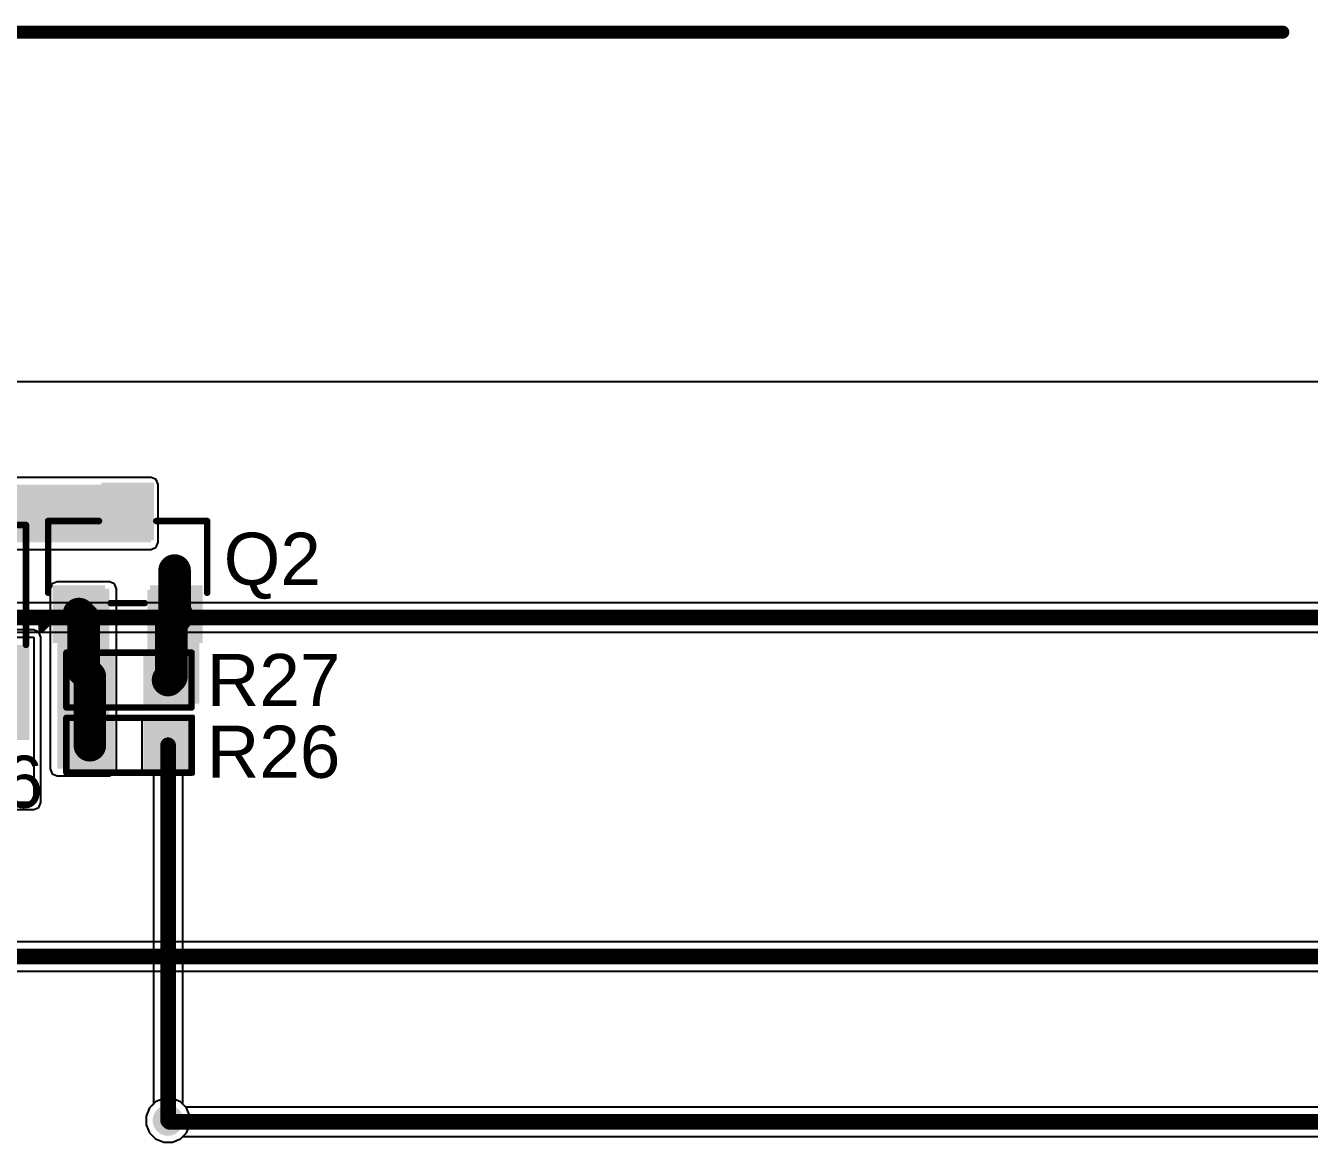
# Model space of a CAD drawing. Header units: millimetres. Extents: x -0.34 to 5.78, y -0.39 to 4.37.
# Drawn here: x 1.196 to 2.181, y 3.476 to 4.333 of the extents above; entities that cross this region are included whole.
import ezdxf

# ---------------------------------------------------------------- set-up
doc = ezdxf.new("R2010")
doc.units = ezdxf.units.MM
doc.header["$MEASUREMENT"] = 0
for name, color, linetype in [('BottomLayer', 5, 'Continuous'), ('BottomSolder', 6, 'Continuous'), ('Mechanical1', 6, 'Continuous'), ('TopLayer', 1, 'Continuous'), ('TopOverlay', 2, 'Continuous'), ('TopPaste', 8, 'Continuous'), ('TopSolder', 216, 'Continuous'), ('ViaHoleLayer', 16, 'Continuous')]:
    doc.layers.add(name, color=color, linetype=linetype)
doc.styles.add('Arial', font='', dxfattribs={"height": 0.2})
doc.styles.get('Arial').set_extended_font_data('Arial')

# ---------------------------------------------------------------- blocks, each defined once
blk = doc.blocks.new('R___0603_44')
at = {"layer": 'TopLayer'}
for points in [[(-0.015, 0.0175), (-0.015, -0.0175), (-0.045, -0.0175), (-0.045, 0.0175)], [(0.045, 0.0175), (0.045, -0.0175), (0.015, -0.0175), (0.015, 0.0175)]]:
    blk.add_hatch(color=1, dxfattribs=at).paths.add_polyline_path(points)
at = {"layer": 'TopPaste'}
for points in [[(-0.015, 0.0175), (-0.015, -0.0175), (-0.045, -0.0175), (-0.045, 0.0175)], [(0.045, 0.0175), (0.045, -0.0175), (0.015, -0.0175), (0.015, 0.0175)]]:
    blk.add_hatch(color=8, dxfattribs=at).paths.add_polyline_path(points)
at = {"layer": 'TopSolder'}
for points in [[(-0.011, 0.0215), (-0.011, -0.0215), (-0.049, -0.0215), (-0.049, 0.0215)], [(0.049, 0.0215), (0.049, -0.0215), (0.011, -0.0215), (0.011, 0.0215)]]:
    blk.add_hatch(color=216, dxfattribs=at).paths.add_polyline_path(points)
at = {"layer": 'TopOverlay', "const_width": 0.005}
for points in [[(0.048, 0.021), (-0.048, 0.021)], [(-0.048, 0.021), (-0.048, -0.021)], [(0.048, 0.021), (0.048, -0.021)], [(0.048, -0.021), (-0.048, -0.021)]]:
    blk.add_lwpolyline(points, dxfattribs=at)
at = {"layer": 'TopOverlay', "const_width": 0.0025}
for points in [[(-0.04925, 0.021, 1), (-0.04675, 0.021, 1)], [(-0.04925, 0.021, 1), (-0.04675, 0.021, 1)], [(0.04675, 0.021, 1), (0.04925, 0.021, 1)], [(0.04675, 0.021, 1), (0.04925, 0.021, 1)], [(-0.04925, -0.021, 1), (-0.04675, -0.021, 1)], [(-0.04925, -0.021, 1), (-0.04675, -0.021, 1)], [(0.04675, -0.021, 1), (0.04925, -0.021, 1)], [(0.04675, -0.021, 1), (0.04925, -0.021, 1)]]:
    blk.add_lwpolyline(points, format="xyb", close=True, dxfattribs=at)
blk = doc.blocks.new('R___0603_45')
at = {"layer": 'TopLayer'}
for points in [[(-0.015, 0.0175), (-0.015, -0.0175), (-0.045, -0.0175), (-0.045, 0.0175)], [(0.045, 0.0175), (0.045, -0.0175), (0.015, -0.0175), (0.015, 0.0175)]]:
    blk.add_hatch(color=1, dxfattribs=at).paths.add_polyline_path(points)
at = {"layer": 'TopPaste'}
for points in [[(-0.015, 0.0175), (-0.015, -0.0175), (-0.045, -0.0175), (-0.045, 0.0175)], [(0.045, 0.0175), (0.045, -0.0175), (0.015, -0.0175), (0.015, 0.0175)]]:
    blk.add_hatch(color=8, dxfattribs=at).paths.add_polyline_path(points)
at = {"layer": 'TopSolder'}
for points in [[(-0.011, 0.0215), (-0.011, -0.0215), (-0.049, -0.0215), (-0.049, 0.0215)], [(0.049, 0.0215), (0.049, -0.0215), (0.011, -0.0215), (0.011, 0.0215)]]:
    blk.add_hatch(color=216, dxfattribs=at).paths.add_polyline_path(points)
at = {"layer": 'TopOverlay', "const_width": 0.005}
for points in [[(-0.048, 0.021), (-0.048, -0.021)], [(0.048, 0.021), (-0.048, 0.021)], [(0.048, 0.021), (0.048, -0.021)], [(0.048, -0.021), (-0.048, -0.021)]]:
    blk.add_lwpolyline(points, dxfattribs=at)
at = {"layer": 'TopOverlay', "const_width": 0.0025}
for points in [[(-0.04925, 0.021, 1), (-0.04675, 0.021, 1)], [(-0.04925, 0.021, 1), (-0.04675, 0.021, 1)], [(0.04675, 0.021, 1), (0.04925, 0.021, 1)], [(0.04675, 0.021, 1), (0.04925, 0.021, 1)], [(-0.04925, -0.021, 1), (-0.04675, -0.021, 1)], [(-0.04925, -0.021, 1), (-0.04675, -0.021, 1)], [(0.04675, -0.021, 1), (0.04925, -0.021, 1)], [(0.04675, -0.021, 1), (0.04925, -0.021, 1)]]:
    blk.add_lwpolyline(points, format="xyb", close=True, dxfattribs=at)
blk = doc.blocks.new('SOT_23_71')
at = {"layer": 'TopLayer'}
for points in [[(-0.01614, 0.05748), (0.01614, 0.05748), (0.01614, 0.02126), (-0.01614, 0.02126)], [(-0.05354, -0.02126), (-0.02126, -0.02126), (-0.02126, -0.05748), (-0.05354, -0.05748)], [(0.02126, -0.02126), (0.05354, -0.02126), (0.05354, -0.05748), (0.02126, -0.05748)]]:
    blk.add_hatch(color=1, dxfattribs=at).paths.add_polyline_path(points)
at = {"layer": 'TopPaste'}
for points in [[(-0.01614, 0.05748), (0.01614, 0.05748), (0.01614, 0.02126), (-0.01614, 0.02126)], [(-0.05354, -0.02126), (-0.02126, -0.02126), (-0.02126, -0.05748), (-0.05354, -0.05748)], [(0.02126, -0.02126), (0.05354, -0.02126), (0.05354, -0.05748), (0.02126, -0.05748)]]:
    blk.add_hatch(color=8, dxfattribs=at).paths.add_polyline_path(points)
at = {"layer": 'TopSolder'}
for points in [[(-0.02014, 0.06148), (0.02014, 0.06148), (0.02014, 0.01726), (-0.02014, 0.01726)], [(-0.05754, -0.01726), (-0.01726, -0.01726), (-0.01726, -0.06148), (-0.05754, -0.06148)], [(0.01726, -0.01726), (0.05754, -0.01726), (0.05754, -0.06148), (0.01726, -0.06148)]]:
    blk.add_hatch(color=216, dxfattribs=at).paths.add_polyline_path(points)
at = {"layer": 'TopOverlay', "const_width": 0.005}
for points in [[(-0.061, -0.023), (-0.061, 0.032)], [(-0.061, 0.032), (-0.022, 0.032)], [(0.022, 0.032), (0.061, 0.032)], [(0.061, -0.023), (0.061, 0.032)], [(-0.013, -0.031), (0.013, -0.031)], [(-0.066, -0.041), (-0.061, -0.046)], [(-0.066, -0.051), (-0.066, -0.041)], [(-0.066, -0.051), (-0.061, -0.046)]]:
    blk.add_lwpolyline(points, dxfattribs=at)
at = {"layer": 'TopOverlay', "const_width": 0.0025}
for points in [[(-0.06225, 0.032, 1), (-0.05975, 0.032, 1)], [(-0.06225, 0.032, 1), (-0.05975, 0.032, 1)], [(-0.02325, 0.032, 1), (-0.02075, 0.032, 1)], [(0.02075, 0.032, 1), (0.02325, 0.032, 1)], [(0.05975, 0.032, 1), (0.06225, 0.032, 1)], [(0.05975, 0.032, 1), (0.06225, 0.032, 1)], [(-0.06225, -0.023, 1), (-0.05975, -0.023, 1)], [(-0.01425, -0.031, 1), (-0.01175, -0.031, 1)], [(0.01175, -0.031, 1), (0.01425, -0.031, 1)], [(0.05975, -0.023, 1), (0.06225, -0.023, 1)], [(-0.06725, -0.041, 1), (-0.06475, -0.041, 1)], [(-0.06725, -0.041, 1), (-0.06475, -0.041, 1)], [(-0.06725, -0.051, 1), (-0.06475, -0.051, 1)], [(-0.06725, -0.051, 1), (-0.06475, -0.051, 1)], [(-0.06225, -0.046, 1), (-0.05975, -0.046, 1)], [(-0.06225, -0.046, 1), (-0.05975, -0.046, 1)]]:
    blk.add_lwpolyline(points, format="xyb", close=True, dxfattribs=at)
blk = doc.blocks.new('SOD_123_94')
at = {"layer": 'TopLayer'}
for points in [[(-0.04331, 0.01772), (-0.04331, -0.01772), (-0.08071, -0.01772), (-0.08071, 0.01772)], [(0.08071, 0.01772), (0.08071, -0.01772), (0.04331, -0.01772), (0.04331, 0.01772)]]:
    blk.add_hatch(color=1, dxfattribs=at).paths.add_polyline_path(points)
at = {"layer": 'TopOverlay'}
for points in [[(0.038, 0.02), (0.111, 0.02), (0.111, 0.0315), (0.038, 0.0315)], [(0.08346, -0.031), (0.111, -0.031), (0.111, 0.031), (0.08346, 0.031)], [(0.038, -0.0315), (0.111, -0.0315), (0.111, -0.02), (0.038, -0.02)]]:
    blk.add_hatch(color=2, dxfattribs=at).paths.add_polyline_path(points)
at = {"layer": 'TopPaste'}
for points in [[(-0.04331, 0.01772), (-0.04331, -0.01772), (-0.08071, -0.01772), (-0.08071, 0.01772)], [(0.08071, 0.01772), (0.08071, -0.01772), (0.04331, -0.01772), (0.04331, 0.01772)]]:
    blk.add_hatch(color=8, dxfattribs=at).paths.add_polyline_path(points)
at = {"layer": 'TopSolder'}
for points in [[(-0.03931, 0.02172), (-0.03931, -0.02172), (-0.08471, -0.02172), (-0.08471, 0.02172)], [(0.08471, 0.02172), (0.08471, -0.02172), (0.03931, -0.02172), (0.03931, 0.02172)]]:
    blk.add_hatch(color=216, dxfattribs=at).paths.add_polyline_path(points)
at = {"layer": 'TopOverlay', "const_width": 0.005}
for points in [[(0.038, 0.029), (-0.054, 0.029)], [(-0.054, 0.023), (-0.054, 0.029)], [(-0.054, -0.029), (-0.054, -0.023)], [(0.038, -0.029), (-0.054, -0.029)]]:
    blk.add_lwpolyline(points, dxfattribs=at)
at = {"layer": 'TopOverlay', "const_width": 0.0025}
for points in [[(-0.05525, 0.029, 1), (-0.05275, 0.029, 1)], [(-0.05525, 0.029, 1), (-0.05275, 0.029, 1)], [(0.03675, 0.029, 1), (0.03925, 0.029, 1)], [(-0.05525, 0.023, 1), (-0.05275, 0.023, 1)], [(-0.05525, -0.023, 1), (-0.05275, -0.023, 1)], [(-0.05525, -0.029, 1), (-0.05275, -0.029, 1)], [(-0.05525, -0.029, 1), (-0.05275, -0.029, 1)], [(0.03675, -0.029, 1), (0.03925, -0.029, 1)]]:
    blk.add_lwpolyline(points, format="xyb", close=True, dxfattribs=at)

msp = doc.modelspace()

# ---------------------------------------------------------------- hatches: boundary and pattern name
at = {"layer": 'BottomLayer'}
h = msp.add_hatch(color=5, dxfattribs=at)
edge = h.paths.add_edge_path()
edge.add_arc((1.31, 3.915), 0.01181, 0, 360)
h = msp.add_hatch(color=5, dxfattribs=at)
edge = h.paths.add_edge_path()
edge.add_arc((1.305, 3.49319), 0.01181, 0, 360)
at = {"layer": 'BottomSolder'}
h = msp.add_hatch(color=6, dxfattribs=at)
edge = h.paths.add_edge_path()
edge.add_arc((1.31, 3.915), 0.00991, 0, 360)
h = msp.add_hatch(color=6, dxfattribs=at)
edge = h.paths.add_edge_path()
edge.add_arc((1.305, 3.49319), 0.00991, 0, 360)
at = {"layer": 'TopLayer'}
for points in [[(1.292, 3.93669), (1.292, 3.981), (1.149, 3.981), (1.149, 3.93669)], [(1.22, 3.763), (1.26, 3.763), (1.26, 3.901), (1.22, 3.901)], [(1.329, 3.9), (1.289, 3.9), (1.289, 3.813), (1.329, 3.813)]]:
    msp.add_hatch(color=1, dxfattribs=at).paths.add_polyline_path(points)
h = msp.add_hatch(color=1, dxfattribs=at)
edge = h.paths.add_edge_path()
edge.add_arc((1.31, 3.915), 0.01181, 0, 360)
h = msp.add_hatch(color=1, dxfattribs=at)
edge = h.paths.add_edge_path()
edge.add_arc((1.305, 3.49319), 0.01181, 0, 360)
at = {"layer": 'TopSolder'}
h = msp.add_hatch(color=216, dxfattribs=at)
edge = h.paths.add_edge_path()
edge.add_arc((1.31, 3.915), 0.00991, 0, 360)
h = msp.add_hatch(color=216, dxfattribs=at)
edge = h.paths.add_edge_path()
edge.add_arc((1.305, 3.49319), 0.00991, 0, 360)
at = {"layer": 'ViaHoleLayer'}
h = msp.add_hatch(color=16, dxfattribs=at)
edge = h.paths.add_edge_path()
edge.add_arc((1.31, 3.915), 0.00591, 0, 360)
h = msp.add_hatch(color=16, dxfattribs=at)
edge = h.paths.add_edge_path()
edge.add_arc((1.305, 3.49319), 0.00591, 0, 360)

# ---------------------------------------------------------------- linework, layer by layer
at = {"layer": 'BottomLayer'}
for p, q in [((0.03451, 4.06), (5.35249, 4.06)), ((4.317, 3.89022), (0.264, 3.89022)), ((0.26865, 3.86778), (4.31235, 3.86778)), ((2.49139, 3.63022), (0.729, 3.63022)), ((0.73365, 3.60778), (4.82012, 3.60778)), ((1.29548, 3.50744), (1.29075, 3.50271)), ((1.30166, 3.51), (1.29548, 3.50744)), ((1.30834, 3.51), (1.30166, 3.51)), ((1.31452, 3.50744), (1.30834, 3.51)), ((1.31875, 3.50322), (1.31452, 3.50744)), ((1.29075, 3.50271), (1.28819, 3.49653)), ((1.28819, 3.49653), (1.28819, 3.48985)), ((4.90176, 3.50322), (1.31875, 3.50322)), ((1.28819, 3.48985), (1.29075, 3.48367)), ((1.29075, 3.48367), (1.29548, 3.47894)), ((1.29548, 3.47894), (1.30166, 3.47638)), ((1.30834, 3.47638), (1.31452, 3.47894)), ((1.31452, 3.47894), (1.31637, 3.48078)), ((1.31637, 3.48078), (4.20883, 3.48078)), ((1.30166, 3.47638), (1.30834, 3.47638))]:
    msp.add_line(p, q, dxfattribs=at)
at = {"layer": 'BottomLayer', "const_width": 0.012}
for points in [[(0.264, 3.879), (4.317, 3.879)], [(0.729, 3.619), (4.82476, 3.619)], [(1.305, 3.49319), (1.30619, 3.492)], [(1.30619, 3.492), (4.90176, 3.492)]]:
    msp.add_lwpolyline(points, dxfattribs=at)
at = {"layer": 'BottomLayer', "const_width": 0.006}
for points in [[(1.302, 3.49319, 1), (1.308, 3.49319, 1)], [(1.30319, 3.492, 1), (1.30919, 3.492, 1)], [(1.30319, 3.492, 1), (1.30919, 3.492, 1)]]:
    msp.add_lwpolyline(points, format="xyb", close=True, dxfattribs=at)
at = {"layer": 'Mechanical1', "const_width": 0.01}
msp.add_lwpolyline([(-0.092, 4.328), (2.16032, 4.328)], dxfattribs=at)
at = {"layer": 'Mechanical1', "const_width": 0.005}
msp.add_lwpolyline([(2.15782, 4.328, 1), (2.16282, 4.328, 1)], format="xyb", close=True, dxfattribs=at)
at = {"layer": 'TopLayer'}
for p, q in [((0.03451, 4.06), (4.22361, 4.06)), ((1.292, 3.98641), (1.149, 3.98641)), ((1.29583, 3.98483), (1.292, 3.98641)), ((1.29741, 3.981), (1.29583, 3.98483)), ((1.29741, 3.93669), (1.29741, 3.981)), ((1.149, 3.93127), (1.292, 3.93127)), ((1.292, 3.93127), (1.29583, 3.93286)), ((1.29583, 3.93286), (1.29741, 3.93669)), ((1.21546, 3.9031), (1.21459, 3.901)), ((1.21459, 3.901), (1.21459, 3.763)), ((1.21614, 3.90474), (1.21546, 3.90474)), ((1.21546, 3.90474), (1.21546, 3.9031)), ((1.21617, 3.90483), (1.21614, 3.90474)), ((1.22, 3.90641), (1.21617, 3.90483)), ((1.26, 3.90641), (1.22, 3.90641)), ((1.26383, 3.90483), (1.26, 3.90641)), ((1.26541, 3.901), (1.26383, 3.90483)), ((1.26541, 3.763), (1.26541, 3.901)), ((1.202, 3.86941), (0.72, 3.86941)), ((0.72, 3.864), (1.202, 3.864)), ((1.20583, 3.86783), (1.202, 3.86941)), ((1.202, 3.864), (1.202, 3.737)), ((1.20741, 3.864), (1.20583, 3.86783)), ((1.20741, 3.737), (1.20741, 3.864)), ((1.325, 3.8035), (1.285, 3.8035)), ((1.285, 3.8035), (1.285, 3.7585)), ((1.325, 3.7585), (1.325, 3.8035)), ((1.21459, 3.763), (1.21617, 3.75917)), ((1.265, 3.76201), (1.26541, 3.763)), ((1.21617, 3.75917), (1.22, 3.75759)), ((1.22, 3.75759), (1.26, 3.75759)), ((1.26, 3.75759), (1.2622, 3.7585)), ((1.2622, 3.7585), (1.265, 3.7585)), ((1.265, 3.7585), (1.265, 3.76201)), ((1.285, 3.7585), (1.29378, 3.7585)), ((1.29378, 3.7585), (1.29378, 3.50575)), ((1.31622, 3.50575), (1.31622, 3.7585)), ((1.31622, 3.7585), (1.325, 3.7585)), ((1.202, 3.737), (1.037, 3.737)), ((1.202, 3.73159), (1.20583, 3.73317)), ((1.20583, 3.73317), (1.20741, 3.737)), ((1.04241, 3.73159), (1.202, 3.73159)), ((1.29075, 3.50271), (1.28819, 3.49653)), ((1.28819, 3.49653), (1.28819, 3.48985)), ((1.29378, 3.50575), (1.29075, 3.50271)), ((1.31925, 3.50271), (1.31622, 3.50575)), ((1.32181, 3.49653), (1.31925, 3.50271)), ((1.32181, 3.48985), (1.32181, 3.49653)), ((1.28819, 3.48985), (1.29075, 3.48367)), ((1.31925, 3.48367), (1.32181, 3.48985)), ((1.29075, 3.48367), (1.29548, 3.47894)), ((1.29548, 3.47894), (1.30166, 3.47638)), ((1.30834, 3.47638), (1.31452, 3.47894)), ((1.31452, 3.47894), (1.31925, 3.48367)), ((1.30166, 3.47638), (1.30834, 3.47638))]:
    msp.add_line(p, q, dxfattribs=at)
for points, const_width in [([(1.31, 3.88106), (1.31, 3.915)], 0.025), ([(1.2366, 3.88163), (1.24024, 3.87799)], 0.025), ([(1.24024, 3.83826), (1.24024, 3.87799)], 0.025), ([(1.3075, 3.87576), (1.3114, 3.87966)], 0.025), ([(1.31, 3.88106), (1.3114, 3.87966)], 0.025), ([(1.3114, 3.87966), (1.3114, 3.88163)], 0.025), ([(1.3075, 3.8335), (1.3075, 3.87576)], 0.025), ([(1.24024, 3.83826), (1.245, 3.8335)], 0.025), ([(1.245, 3.831), (1.245, 3.8335)], 0.025), ([(1.245, 3.781), (1.245, 3.831)], 0.025), ([(1.305, 3.831), (1.3075, 3.8335)], 0.025), ([(1.305, 3.49319), (1.305, 3.781)], 0.012)]:
    msp.add_lwpolyline(points, dxfattribs=dict(at, const_width=const_width))
for points, const_width in [([(1.30375, 3.915, 1), (1.31625, 3.915, 1)], 0.0125), ([(1.23035, 3.88163, 1), (1.24285, 3.88163, 1)], 0.0125), ([(1.23399, 3.87799, 1), (1.24649, 3.87799, 1)], 0.0125), ([(1.23399, 3.87799, 1), (1.24649, 3.87799, 1)], 0.0125), ([(1.30375, 3.88106, 1), (1.31625, 3.88106, 1)], 0.0125), ([(1.30375, 3.88106, 1), (1.31625, 3.88106, 1)], 0.0125), ([(1.30515, 3.88163, 1), (1.31765, 3.88163, 1)], 0.0125), ([(1.30515, 3.87966, 1), (1.31765, 3.87966, 1)], 0.0125), ([(1.30515, 3.87966, 1), (1.31765, 3.87966, 1)], 0.0125), ([(1.30515, 3.87966, 1), (1.31765, 3.87966, 1)], 0.0125), ([(1.30125, 3.87576, 1), (1.31375, 3.87576, 1)], 0.0125), ([(1.30125, 3.87576, 1), (1.31375, 3.87576, 1)], 0.0125), ([(1.23399, 3.83826, 1), (1.24649, 3.83826, 1)], 0.0125), ([(1.23399, 3.83826, 1), (1.24649, 3.83826, 1)], 0.0125), ([(1.23875, 3.8335, 1), (1.25125, 3.8335, 1)], 0.0125), ([(1.23875, 3.8335, 1), (1.25125, 3.8335, 1)], 0.0125), ([(1.23875, 3.831, 1), (1.25125, 3.831, 1)], 0.0125), ([(1.23875, 3.831, 1), (1.25125, 3.831, 1)], 0.0125), ([(1.29875, 3.831, 1), (1.31125, 3.831, 1)], 0.0125), ([(1.30125, 3.8335, 1), (1.31375, 3.8335, 1)], 0.0125), ([(1.30125, 3.8335, 1), (1.31375, 3.8335, 1)], 0.0125), ([(1.23875, 3.781, 1), (1.25125, 3.781, 1)], 0.0125), ([(1.302, 3.781, 1), (1.308, 3.781, 1)], 0.006), ([(1.302, 3.49319, 1), (1.308, 3.49319, 1)], 0.006)]:
    msp.add_lwpolyline(points, format="xyb", close=True, dxfattribs=dict(at, const_width=const_width))

# ---------------------------------------------------------------- block references
for name, p, rotation in [('SOD_123_94', (1.167, 3.896), 270), ('R___0603_44', (1.275, 3.831), 180), ('R___0603_45', (1.275, 3.781), 180)]:
    msp.add_blockref(name, p, dxfattribs=dict(rotation=rotation))
msp.add_blockref('SOT_23_71', (1.274, 3.921))

# ---------------------------------------------------------------- texts
at = {"layer": 'TopOverlay', "style": 'Arial'}
for s, p in [('Q2', (1.34768, 3.90401)), ('R27', (1.33468, 3.81101)), ('R26', (1.33468, 3.75601)), ('D6', (1.13768, 3.73301))]:
    msp.add_text(s, height=0.04, dxfattribs=at).set_placement(p)

doc.saveas('drawing.dxf')
